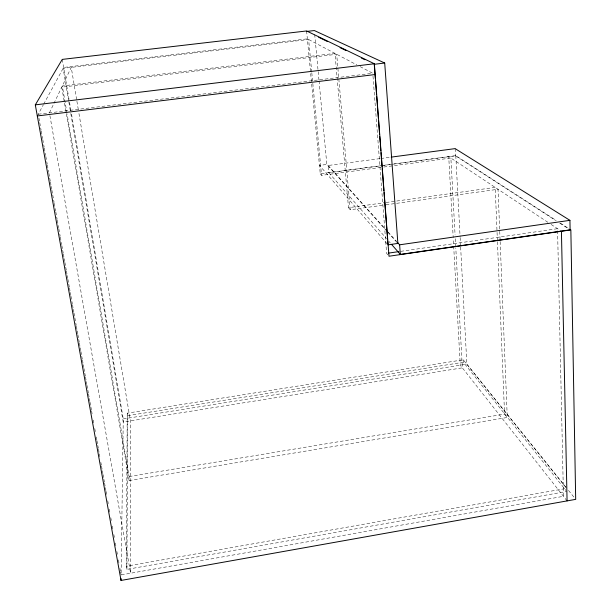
<?xml version="1.0" encoding="UTF-8"?>
<svg xmlns="http://www.w3.org/2000/svg" width="611" height="611" viewBox="0 0 611 611"><rect width="100%" height="100%" fill="white"/><g stroke="black" fill="none" stroke-linecap="round" stroke-linejoin="round"><path stroke-width="0.46" stroke-dasharray="3.06 2.29" d="M500.149 241.574L507.275 417.489L129.127 480.552L129.135 476.549L67.149 114.12M126.928 569.368L127.638 415.679L127.218 413.158L463.23 359.795L566.664 488.365L126.362 566.206L126.928 569.368L566.733 491.45M126.362 566.206L127.218 413.158M400.778 251.335L557.538 228.69L563.472 496.315L121.1 574.928L123.262 418.917L71.434 113.486M49.415 112.859L53.531 104.282M53.944 103.419L71.243 67.378L76.749 100.288M37.302 115.953L43.213 105.046M43.656 104.244L63.613 67.431L307.364 38.844L356.748 64.842M129.135 476.549L504.571 414.113L507.275 417.489M127.638 415.679L463.359 362.254L566.137 490.709M123.262 418.917L466.865 364.141L566.13 487.471M66.989 113.18L62.33 85.952L334.981 53.386L348.507 207.687L385.182 202.615M386.121 202.485L495.2 187.401L497.407 240.749M348.507 207.687L350.233 209.756L385.067 204.929M386.007 204.8L498.034 189.28L500.111 240.627M306.607 30.962L320.256 173.791L382.601 165.459M383.548 165.329L455.791 155.668L556.468 220.624M379.889 158.616L328.16 165.489L328.833 172.745L380.829 165.787M381.776 165.665L455.516 155.797L555.682 220.518M320.256 173.791L321.562 175.365L382.914 167.147M383.861 167.017L450.88 158.043L455.08 234.937M387.084 231.439L326.832 164.435L319.515 165.405L388.008 244.843M380.829 158.493L390.238 157.241M38.241 114.226L371.832 73.396M360.093 66.607L374.322 74.099M560.463 223.198L570.85 229.904M559.691 223.107L570.109 229.835M547.937 222.328L448.726 156.615L453.202 237.572M551.107 224.436L560.631 230.744M328.16 165.489L385.587 229.224M388.138 232.058L396.44 241.261M387.718 232.142L397.868 243.43M328.833 172.745L386.526 238.657M389.039 241.521L390.292 242.957M387.802 254.81L386.61 253.382L372.924 75.176M568.52 490.442L574.5 497.873M567.077 500.898L460.259 365.187L453.255 238.519M38.913 117.984L39.585 121.734M39.761 122.674L41.105 130.181M41.273 131.121L42.625 138.621M42.793 139.56L44.145 147.068M44.313 148.007L45.665 155.515M45.833 156.454L47.184 163.954M47.352 164.894L48.704 172.401M48.872 173.341L49.544 177.091M49.712 178.03L50.217 180.848M50.392 181.788L51.064 185.538M51.232 186.477L51.736 189.288M51.904 190.227L52.584 193.985M52.752 194.924L54.104 202.424M54.272 203.364L55.624 210.871M55.792 211.811L57.136 219.318M57.312 220.258L58.656 227.758M58.824 228.697L60.176 236.205M60.344 237.144L61.696 244.652M61.864 245.591L62.536 249.341M62.712 250.281L63.216 253.091M63.384 254.031L64.056 257.789M64.224 258.728L64.735 261.539M64.903 262.478L65.576 266.228M65.744 267.167L66.255 269.986M66.423 270.925L67.095 274.675M67.263 275.614L67.768 278.425M67.943 279.364L68.615 283.122M68.783 284.062L69.287 286.872M69.455 287.812L70.135 291.562M70.303 292.501L70.807 295.319M70.975 296.259L72.327 303.759M72.495 304.698L73.175 308.456M73.343 309.395L73.847 312.206M74.015 313.145L74.687 316.895M74.855 317.835L76.207 325.342M76.375 326.282L77.055 330.032M77.223 330.971L77.727 333.789M77.895 334.729L78.575 338.479M78.743 339.418L79.247 342.229M79.415 343.168L80.087 346.926M80.262 347.865L80.767 350.676M80.935 351.615L81.607 355.365M81.775 356.305L82.286 359.123M82.454 360.062L83.127 363.812M83.295 364.752L83.806 367.562M83.974 368.502L84.646 372.259M84.814 373.199L85.319 376.009M85.494 376.949L86.166 380.699M86.334 381.638L86.838 384.456M87.006 385.396L87.686 389.146M87.854 390.085L88.358 392.896M88.526 393.835L89.206 397.593M89.374 398.532L89.878 401.343M90.046 402.282L90.718 406.032M90.894 406.972L91.398 409.79M91.566 410.729L92.238 414.479M93.254 420.108L93.758 422.927M94.774 428.555L95.614 433.245M96.294 437.002L96.798 439.813M96.966 440.752L97.638 444.502M97.813 445.442L98.318 448.26M98.486 449.2L99.158 452.95M99.326 453.889L99.837 456.7M100.846 462.336L101.357 465.147M101.525 466.086L102.197 469.836M102.365 470.776L102.869 473.594M103.038 474.533L103.717 478.283M103.885 479.223L104.389 482.041M104.557 482.973L105.237 486.73M105.405 487.67L105.909 490.48M106.077 491.42L106.757 495.17M107.765 500.806L108.269 503.617M109.285 509.246L109.789 512.064M110.805 517.693L111.309 520.503M112.325 526.14L112.829 528.95M113.845 534.579L114.349 537.397M115.357 543.026L115.869 545.844M116.877 551.473L117.388 554.284M118.397 559.913L119.244 564.61M119.916 568.36L120.42 571.178M120.588 572.11L121.1 574.928M49.911 115.678L130.609 573.24L130.418 420.88L78.796 112.508M129.127 480.552L61.757 87.152L336.676 54.28L350.233 209.756M62.253 59.397L69.356 101.266M69.517 102.205L71.273 112.546M68.722 101.258L63.132 68.333L308.631 39.509L311.709 71.815M68.883 102.197L70.639 112.546M70.8 113.486L123.216 422.033L462.351 367.845L455.814 248.226M76.91 101.227L78.643 111.569M311.801 72.762L321.562 175.365M314.703 34.346L318.95 79.926M319.041 80.873L326.832 164.435M463.23 359.795L463.359 362.254M455.294 238.733L455.76 247.279M455.791 155.668L460.083 236.579M460.136 237.534L460.595 246.103M460.641 247.05L466.865 364.141M455.134 148.618L455.516 155.797M497.446 241.696L504.571 414.113"/><path stroke-width="0.92" d="M121.024 580.45L35.308 104.871L62.253 59.397L306.607 30.962L374.337 63.758L388.993 256.238L570.85 229.904L575.692 499.363L121.024 580.45L121.047 578.609M388.497 253.107L398.884 251.61M391.544 244.392L400.327 254.42L570.109 229.835L569.933 220.342L455.134 148.618L391.177 157.119M397.715 242.682L399.625 244.805L569.933 220.342M37.302 115.953L375.162 74.534M35.308 104.871L374.337 63.758M387.718 241.047L388.008 244.843L397.868 243.43L384.701 63.025L374.253 64.292L375.337 78.544M306.722 31.436L314.344 30.55L384.701 63.025M318.69 37.263L327.236 41.418M340.06 47.658L346.04 50.568M361.429 58.053L364.851 59.718M375.482 80.446L376.567 94.697M376.712 96.599L378.377 118.458M378.522 120.359L379.607 134.611M379.752 136.513L380.187 142.218M380.332 144.112L380.836 150.764M380.981 152.666L382.066 166.925M382.211 168.819L383.876 190.678M384.021 192.58L386.343 222.984M386.488 224.886L387.573 239.145M399.625 244.805L400.327 254.42M561.425 231.271L567.077 500.898"/></g></svg>
